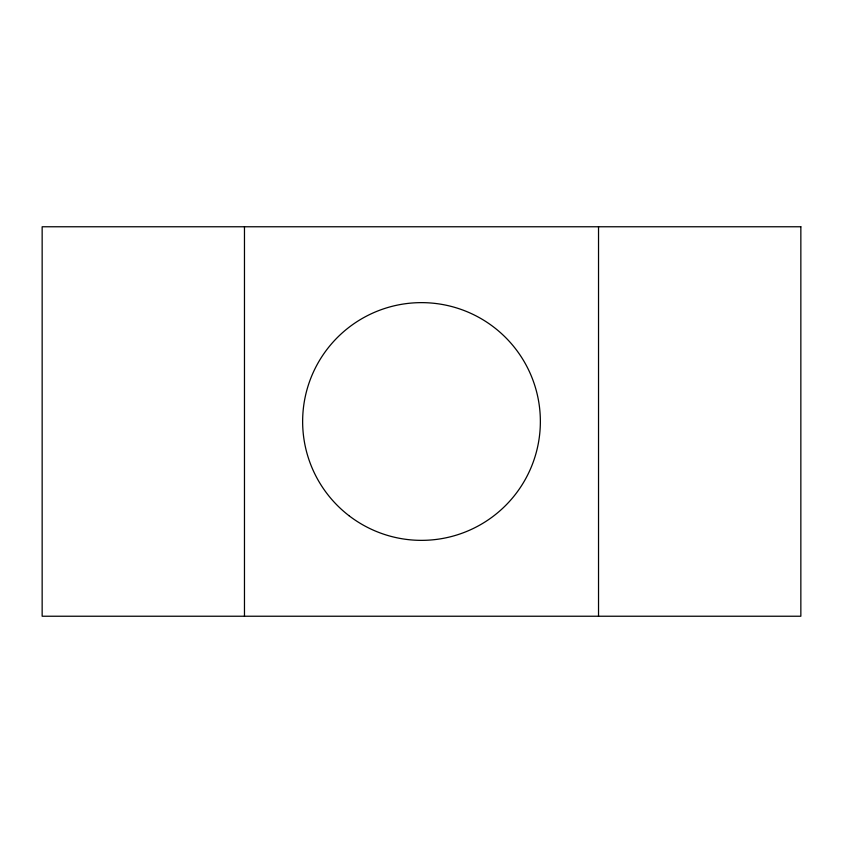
<?xml version="1.0" encoding="UTF-8"?>
<svg xmlns="http://www.w3.org/2000/svg" width="843" height="843" viewBox="0 0 843 843"><rect width="100%" height="100%" fill="white"/><g stroke="black" fill="none" stroke-linecap="round" stroke-linejoin="round"><path stroke-width="1.26" d="M598.53 226.767L598.53 616.233M244.47 226.767L244.47 616.233M800.85 226.767L42.15 226.767L42.15 616.233L800.85 616.233L800.85 226.767M348.981 515.674A118.863 118.863 0 0 0 539.32 437.211A118.863 118.863 0 0 0 376.199 311.604A118.863 118.863 0 0 0 348.981 515.674"/></g></svg>
